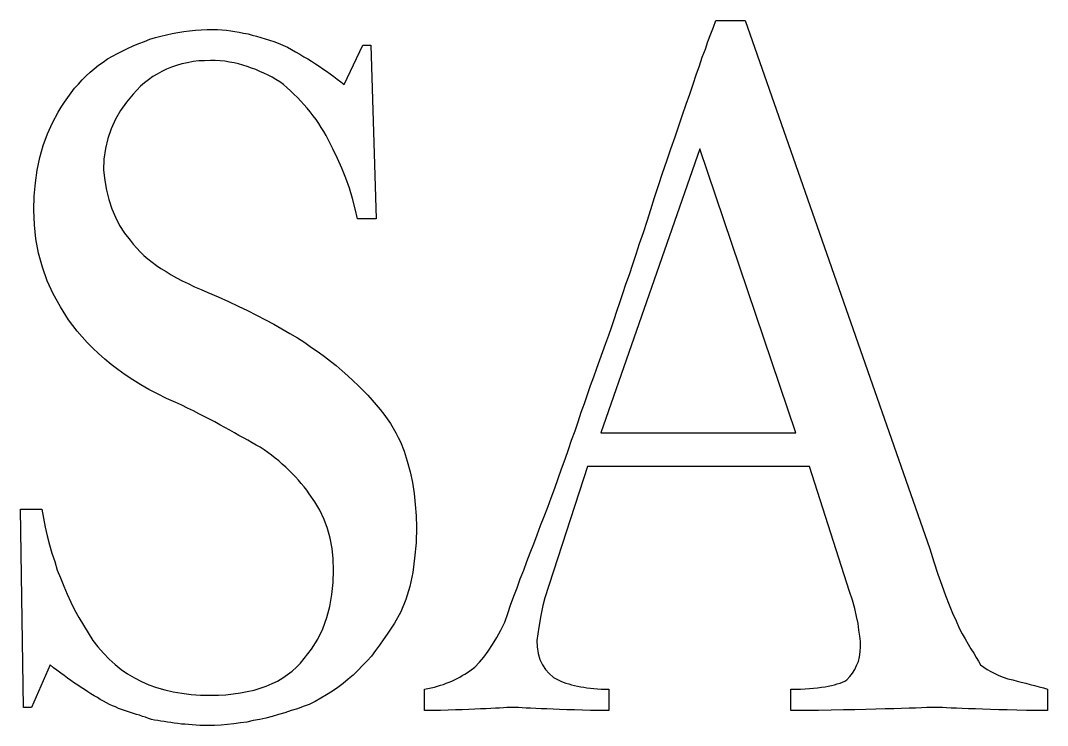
# Model space of a CAD drawing. Header units: millimetres. Extents: x 421 to 3085, y -1408 to 277.
# Drawn here: x 1818.933 to 1821.224, y -698.164 to -696.591 of the extents above; entities that cross this region are included whole.
import ezdxf

# ---------------------------------------------------------------- set-up
doc = ezdxf.new("R2010")
doc.units = ezdxf.units.MM

msp = doc.modelspace()

# ---------------------------------------------------------------- linework, layer by layer
at = {"color": 18, "linetype": 'Continuous', "true_color": 0x000000}
for p, q in [((1820.4785, -696.6058), (1820.4842, -696.5912)), ((1820.4785, -696.6058), (1820.4842, -696.5912)), ((1820.4842, -696.5912), (1820.5496, -696.5912)), ((1820.4842, -696.5912), (1820.5496, -696.5912)), ((1820.5496, -696.5912), (1820.9613, -697.7696)), ((1820.5496, -696.5912), (1820.9613, -697.7696)), ((1819.2842, -696.6179), (1819.2969, -696.616)), ((1819.2969, -696.616), (1819.3096, -696.6141)), ((1819.3096, -696.6141), (1819.323, -696.6128)), ((1819.323, -696.6128), (1819.3357, -696.6122)), ((1819.3357, -696.6122), (1819.349, -696.6115)), ((1819.349, -696.6115), (1819.3624, -696.6115)), ((1819.3624, -696.6115), (1819.3725, -696.6115)), ((1819.3725, -696.6115), (1819.3821, -696.6122)), ((1819.3821, -696.6122), (1819.3922, -696.6128)), ((1819.3922, -696.6128), (1819.4017, -696.6141)), ((1819.4017, -696.6141), (1819.4113, -696.6153)), ((1819.4113, -696.6153), (1819.4208, -696.6172)), ((1820.4728, -696.6211), (1820.4785, -696.6058)), ((1820.4728, -696.6211), (1820.4785, -696.6058)), ((1819.1966, -696.6427), (1819.2093, -696.6376)), ((1819.2093, -696.6376), (1819.2213, -696.6331)), ((1819.2213, -696.6331), (1819.234, -696.6293)), ((1819.234, -696.6293), (1819.2461, -696.6261)), ((1819.2461, -696.6261), (1819.2588, -696.623)), ((1819.2588, -696.623), (1819.2715, -696.6198)), ((1819.2715, -696.6198), (1819.2842, -696.6179)), ((1819.4208, -696.6172), (1819.4303, -696.6191)), ((1819.4303, -696.6191), (1819.4405, -696.6211)), ((1819.4405, -696.6211), (1819.45, -696.6236)), ((1819.45, -696.6236), (1819.4596, -696.6261)), ((1819.4596, -696.6261), (1819.4691, -696.6287)), ((1819.4691, -696.6287), (1819.4786, -696.6319)), ((1819.4786, -696.6319), (1819.4881, -696.635)), ((1819.4881, -696.635), (1819.4983, -696.6382)), ((1819.4983, -696.6382), (1819.5078, -696.642)), ((1820.4607, -696.6547), (1820.4664, -696.6376)), ((1820.4607, -696.6547), (1820.4664, -696.6376)), ((1820.4664, -696.6376), (1820.4728, -696.6211)), ((1820.4664, -696.6376), (1820.4728, -696.6211)), ((1819.1489, -696.6649), (1819.1597, -696.6598)), ((1819.1597, -696.6598), (1819.1718, -696.6535)), ((1819.1718, -696.6535), (1819.1845, -696.6477)), ((1819.1845, -696.6477), (1819.1966, -696.6427)), ((1819.5078, -696.642), (1819.518, -696.6458)), ((1819.518, -696.6458), (1819.5282, -696.6509)), ((1819.5282, -696.6509), (1819.5377, -696.656)), ((1819.5377, -696.656), (1819.5466, -696.6611)), ((1819.5466, -696.6611), (1819.5561, -696.6662)), ((1819.6552, -696.7341), (1819.6965, -696.6458)), ((1819.6965, -696.6458), (1819.7143, -696.6458)), ((1819.7143, -696.6458), (1819.7264, -697.034)), ((1820.4537, -696.6731), (1820.4607, -696.6547)), ((1820.4537, -696.6731), (1820.4607, -696.6547)), ((1819.107, -696.6909), (1819.1172, -696.6839)), ((1819.1172, -696.6839), (1819.1273, -696.677)), ((1819.1273, -696.677), (1819.1381, -696.6706)), ((1819.1381, -696.6706), (1819.1489, -696.6649)), ((1819.3052, -696.6852), (1819.2931, -696.6878)), ((1819.3179, -696.6827), (1819.3052, -696.6852)), ((1819.3306, -696.6814), (1819.3179, -696.6827)), ((1819.3433, -696.6808), (1819.3306, -696.6814)), ((1819.3566, -696.6801), (1819.3433, -696.6808)), ((1819.3674, -696.6801), (1819.3566, -696.6801)), ((1819.3782, -696.6808), (1819.3674, -696.6801)), ((1819.389, -696.682), (1819.3782, -696.6808)), ((1819.3992, -696.6839), (1819.389, -696.682)), ((1819.4094, -696.6859), (1819.3992, -696.6839)), ((1819.4195, -696.6878), (1819.4094, -696.6859)), ((1819.5561, -696.6662), (1819.565, -696.6719)), ((1819.565, -696.6719), (1819.5739, -696.677)), ((1819.5739, -696.677), (1819.5822, -696.682)), ((1819.5822, -696.682), (1819.5911, -696.6878)), ((1820.4474, -696.6922), (1820.4537, -696.6731)), ((1820.4474, -696.6922), (1820.4537, -696.6731)), ((1819.0791, -696.7144), (1819.0886, -696.7062)), ((1819.0886, -696.7062), (1819.0975, -696.6986)), ((1819.0975, -696.6986), (1819.107, -696.6909)), ((1819.248, -696.7049), (1819.2379, -696.7106)), ((1819.2588, -696.6998), (1819.248, -696.7049)), ((1819.2696, -696.6954), (1819.2588, -696.6998)), ((1819.2811, -696.6916), (1819.2696, -696.6954)), ((1819.2931, -696.6878), (1819.2811, -696.6916)), ((1819.4291, -696.6909), (1819.4195, -696.6878)), ((1819.4386, -696.6935), (1819.4291, -696.6909)), ((1819.4481, -696.6973), (1819.4386, -696.6935)), ((1819.4577, -696.7005), (1819.4481, -696.6973)), ((1819.4665, -696.7049), (1819.4577, -696.7005)), ((1819.4754, -696.7087), (1819.4665, -696.7049)), ((1819.485, -696.7132), (1819.4754, -696.7087)), ((1819.5911, -696.6878), (1819.5993, -696.6928)), ((1819.5993, -696.6928), (1819.6076, -696.6986)), ((1819.6076, -696.6986), (1819.6158, -696.7043)), ((1819.6158, -696.7043), (1819.6235, -696.71)), ((1820.4404, -696.7125), (1820.4474, -696.6922)), ((1820.4404, -696.7125), (1820.4474, -696.6922)), ((1819.0619, -696.7329), (1819.0702, -696.7233)), ((1819.0702, -696.7233), (1819.0791, -696.7144)), ((1819.2093, -696.7303), (1819.2004, -696.7379)), ((1819.2182, -696.7233), (1819.2093, -696.7303)), ((1819.2277, -696.7163), (1819.2182, -696.7233)), ((1819.2379, -696.7106), (1819.2277, -696.7163)), ((1819.4939, -696.7176), (1819.485, -696.7132)), ((1819.5028, -696.7227), (1819.4939, -696.7176)), ((1819.5116, -696.7278), (1819.5028, -696.7227)), ((1819.5193, -696.7341), (1819.5116, -696.7278)), ((1819.6235, -696.71), (1819.6317, -696.7157)), ((1819.6317, -696.7157), (1819.6393, -696.7221)), ((1819.6393, -696.7221), (1819.6476, -696.7278)), ((1819.6476, -696.7278), (1819.6552, -696.7341)), ((1820.4334, -696.7335), (1820.4404, -696.7125)), ((1820.4334, -696.7335), (1820.4404, -696.7125)), ((1819.0384, -696.7627), (1819.046, -696.7526)), ((1819.046, -696.7526), (1819.0537, -696.7424)), ((1819.0537, -696.7424), (1819.0619, -696.7329)), ((1819.1921, -696.7462), (1819.1839, -696.7551)), ((1819.2004, -696.7379), (1819.1921, -696.7462)), ((1819.5275, -696.7411), (1819.5193, -696.7341)), ((1819.5352, -696.7481), (1819.5275, -696.7411)), ((1819.5428, -696.7557), (1819.5352, -696.7481)), ((1820.4258, -696.7557), (1820.4334, -696.7335)), ((1820.4258, -696.7557), (1820.4334, -696.7335)), ((1819.0238, -696.7843), (1819.0308, -696.7735)), ((1819.0308, -696.7735), (1819.0384, -696.7627)), ((1819.1693, -696.7735), (1819.1559, -696.7919)), ((1819.1839, -696.7551), (1819.1693, -696.7735)), ((1819.5504, -696.7627), (1819.5428, -696.7557)), ((1819.558, -696.771), (1819.5504, -696.7627)), ((1819.565, -696.7786), (1819.558, -696.771)), ((1820.4181, -696.778), (1820.4258, -696.7557)), ((1820.4181, -696.778), (1820.4258, -696.7557)), ((1819.0041, -696.8193), (1819.0168, -696.7957)), ((1819.0168, -696.7957), (1819.0238, -696.7843)), ((1819.1559, -696.7919), (1819.1445, -696.8116)), ((1819.572, -696.7869), (1819.565, -696.7786)), ((1819.579, -696.7951), (1819.572, -696.7869)), ((1819.586, -696.804), (1819.579, -696.7951)), ((1820.4099, -696.8015), (1820.4181, -696.778)), ((1820.4099, -696.8015), (1820.4181, -696.778)), ((1818.9933, -696.844), (1819.0041, -696.8193)), ((1819.1445, -696.8116), (1819.135, -696.8326)), ((1819.5923, -696.8123), (1819.586, -696.804)), ((1819.598, -696.8212), (1819.5923, -696.8123)), ((1819.6038, -696.8301), (1819.598, -696.8212)), ((1820.4016, -696.8262), (1820.4099, -696.8015)), ((1820.4016, -696.8262), (1820.4099, -696.8015)), ((1818.9838, -696.8701), (1818.9933, -696.844)), ((1819.135, -696.8326), (1819.128, -696.8542)), ((1819.6095, -696.8389), (1819.6038, -696.8301)), ((1819.6146, -696.8478), (1819.6095, -696.8389)), ((1820.3934, -696.851), (1820.4016, -696.8262)), ((1820.3934, -696.851), (1820.4016, -696.8262)), ((1819.128, -696.8542), (1819.1223, -696.8764)), ((1819.619, -696.8567), (1819.6146, -696.8478)), ((1819.6298, -696.8777), (1819.619, -696.8567)), ((1820.3838, -696.8771), (1820.3934, -696.851)), ((1820.3838, -696.8771), (1820.3934, -696.851)), ((1818.9762, -696.8968), (1818.9838, -696.8701)), ((1819.1223, -696.8764), (1819.1191, -696.9006)), ((1819.64, -696.8987), (1819.6298, -696.8777)), ((1820.448, -696.8777), (1820.2276, -697.511)), ((1820.448, -696.8777), (1820.2276, -697.511)), ((1820.3743, -696.9044), (1820.3838, -696.8771)), ((1820.3743, -696.9044), (1820.3838, -696.8771)), ((1820.6627, -697.511), (1820.448, -696.8777)), ((1820.6627, -697.511), (1820.448, -696.8777)), ((1818.9704, -696.9247), (1818.9762, -696.8968)), ((1819.1191, -696.9006), (1819.1178, -696.9253)), ((1819.6495, -696.9209), (1819.64, -696.8987)), ((1820.3648, -696.9317), (1820.3743, -696.9044)), ((1820.3648, -696.9317), (1820.3743, -696.9044)), ((1818.966, -696.9533), (1818.9704, -696.9247)), ((1819.1178, -696.9253), (1819.121, -696.9482)), ((1819.6584, -696.9431), (1819.6495, -696.9209)), ((1820.3559, -696.9596), (1820.3648, -696.9317)), ((1820.3559, -696.9596), (1820.3648, -696.9317)), ((1818.9635, -696.9831), (1818.966, -696.9533)), ((1819.121, -696.9482), (1819.1248, -696.9698)), ((1819.6666, -696.9654), (1819.6584, -696.9431)), ((1820.347, -696.9863), (1820.3559, -696.9596)), ((1820.347, -696.9863), (1820.3559, -696.9596)), ((1818.9628, -697.0136), (1818.9635, -696.9831)), ((1819.1248, -696.9698), (1819.1299, -696.9908)), ((1819.6736, -696.9882), (1819.6666, -696.9654)), ((1819.1299, -696.9908), (1819.1369, -697.0111)), ((1819.6794, -697.0111), (1819.6736, -696.9882)), ((1820.3387, -697.013), (1820.347, -696.9863)), ((1820.3387, -697.013), (1820.347, -696.9863)), ((1818.9641, -697.0467), (1818.9628, -697.0136)), ((1819.1369, -697.0111), (1819.1445, -697.0302)), ((1819.6844, -697.034), (1819.6794, -697.0111)), ((1820.3305, -697.039), (1820.3387, -697.013)), ((1820.3305, -697.039), (1820.3387, -697.013)), ((1818.9673, -697.0784), (1818.9641, -697.0467)), ((1819.1445, -697.0302), (1819.154, -697.0486)), ((1819.154, -697.0486), (1819.1648, -697.0657)), ((1819.7264, -697.034), (1819.6844, -697.034)), ((1820.3222, -697.0638), (1820.3305, -697.039)), ((1820.3222, -697.0638), (1820.3305, -697.039)), ((1819.1648, -697.0657), (1819.1775, -697.0816)), ((1820.314, -697.0886), (1820.3222, -697.0638)), ((1820.314, -697.0886), (1820.3222, -697.0638)), ((1818.973, -697.1102), (1818.9673, -697.0784)), ((1819.1775, -697.0816), (1819.1845, -697.0905)), ((1819.1845, -697.0905), (1819.1921, -697.0988)), ((1820.3063, -697.1121), (1820.314, -697.0886)), ((1820.3063, -697.1121), (1820.314, -697.0886)), ((1818.9819, -697.1413), (1818.973, -697.1102)), ((1819.1921, -697.0988), (1819.1997, -697.107)), ((1819.1997, -697.107), (1819.208, -697.1153)), ((1819.208, -697.1153), (1819.2169, -697.1229)), ((1820.2987, -697.135), (1820.3063, -697.1121)), ((1820.2987, -697.135), (1820.3063, -697.1121)), ((1818.992, -697.1718), (1818.9819, -697.1413)), ((1819.2169, -697.1229), (1819.2264, -697.1305)), ((1819.2264, -697.1305), (1819.2359, -697.1375)), ((1819.2359, -697.1375), (1819.2461, -697.1445)), ((1820.2911, -697.1578), (1820.2987, -697.135)), ((1820.2911, -697.1578), (1820.2987, -697.135)), ((1819.2461, -697.1445), (1819.2575, -697.1515)), ((1819.2575, -697.1515), (1819.269, -697.1585)), ((1819.269, -697.1585), (1819.2811, -697.1655)), ((1819.2811, -697.1655), (1819.2938, -697.1718)), ((1820.2835, -697.1794), (1820.2911, -697.1578)), ((1820.2835, -697.1794), (1820.2911, -697.1578)), ((1819.006, -697.201), (1818.992, -697.1718)), ((1819.2938, -697.1718), (1819.3071, -697.1782)), ((1819.3071, -697.1782), (1819.3211, -697.1852)), ((1819.3211, -697.1852), (1819.3357, -697.1915)), ((1820.2765, -697.2004), (1820.2835, -697.1794)), ((1820.2765, -697.2004), (1820.2835, -697.1794)), ((1819.0219, -697.2303), (1819.006, -697.201)), ((1819.3357, -697.1915), (1819.3509, -697.1979)), ((1819.3509, -697.1979), (1819.3738, -697.208)), ((1819.3738, -697.208), (1819.3967, -697.2182)), ((1820.2701, -697.2201), (1820.2765, -697.2004)), ((1820.2701, -697.2201), (1820.2765, -697.2004)), ((1819.0403, -697.2588), (1819.0219, -697.2303)), ((1819.3967, -697.2182), (1819.4183, -697.2284)), ((1819.4183, -697.2284), (1819.4392, -697.2385)), ((1820.2631, -697.2398), (1820.2701, -697.2201)), ((1820.2631, -697.2398), (1820.2701, -697.2201)), ((1819.4392, -697.2385), (1819.4596, -697.2487)), ((1819.4596, -697.2487), (1819.4792, -697.2588)), ((1820.2511, -697.276), (1820.2568, -697.2582)), ((1820.2511, -697.276), (1820.2568, -697.2582)), ((1820.2568, -697.2582), (1820.2631, -697.2398)), ((1820.2568, -697.2582), (1820.2631, -697.2398)), ((1819.0498, -697.2716), (1819.0403, -697.2588)), ((1819.0594, -697.2843), (1819.0498, -697.2716)), ((1819.4792, -697.2588), (1819.4983, -697.269)), ((1819.4983, -697.269), (1819.5161, -697.2792)), ((1819.5161, -697.2792), (1819.5339, -697.2893)), ((1820.2454, -697.2931), (1820.2511, -697.276)), ((1820.2454, -697.2931), (1820.2511, -697.276)), ((1819.0702, -697.297), (1819.0594, -697.2843)), ((1819.0816, -697.3097), (1819.0702, -697.297)), ((1819.5339, -697.2893), (1819.5504, -697.2995)), ((1819.5504, -697.2995), (1819.5669, -697.3097)), ((1820.2384, -697.3109), (1820.2454, -697.2931)), ((1820.2384, -697.3109), (1820.2454, -697.2931)), ((1819.0943, -697.3224), (1819.0816, -697.3097)), ((1819.107, -697.3344), (1819.0943, -697.3224)), ((1819.5669, -697.3097), (1819.5822, -697.3205)), ((1819.5822, -697.3205), (1819.5968, -697.3306)), ((1820.232, -697.3294), (1820.2384, -697.3109)), ((1820.232, -697.3294), (1820.2384, -697.3109)), ((1819.121, -697.3465), (1819.107, -697.3344)), ((1819.135, -697.3586), (1819.121, -697.3465)), ((1819.5968, -697.3306), (1819.6107, -697.3408)), ((1819.6107, -697.3408), (1819.6241, -697.351)), ((1820.2187, -697.3668), (1820.225, -697.3484)), ((1820.2187, -697.3668), (1820.225, -697.3484)), ((1820.225, -697.3484), (1820.232, -697.3294)), ((1820.225, -697.3484), (1820.232, -697.3294)), ((1819.1502, -697.37), (1819.135, -697.3586)), ((1819.1667, -697.3814), (1819.1502, -697.37)), ((1819.6241, -697.351), (1819.6368, -697.3611)), ((1819.6368, -697.3611), (1819.6501, -697.3726)), ((1819.6501, -697.3726), (1819.6628, -697.384)), ((1820.2117, -697.3865), (1820.2187, -697.3668)), ((1820.2117, -697.3865), (1820.2187, -697.3668)), ((1819.1832, -697.3929), (1819.1667, -697.3814)), ((1819.201, -697.4037), (1819.1832, -697.3929)), ((1819.6628, -697.384), (1819.6749, -697.3948)), ((1819.6749, -697.3948), (1819.6863, -697.4056)), ((1820.2047, -697.4056), (1820.2117, -697.3865)), ((1820.2047, -697.4056), (1820.2117, -697.3865)), ((1819.2194, -697.4145), (1819.201, -697.4037)), ((1819.2385, -697.424), (1819.2194, -697.4145)), ((1819.6863, -697.4056), (1819.6971, -697.4164)), ((1819.6971, -697.4164), (1819.7073, -697.4272)), ((1820.1977, -697.4253), (1820.2047, -697.4056)), ((1820.1977, -697.4253), (1820.2047, -697.4056)), ((1819.2582, -697.4342), (1819.2385, -697.424)), ((1819.2791, -697.4431), (1819.2582, -697.4342)), ((1819.7073, -697.4272), (1819.7175, -697.438)), ((1819.7175, -697.438), (1819.7264, -697.4488)), ((1820.1907, -697.4456), (1820.1977, -697.4253)), ((1820.1907, -697.4456), (1820.1977, -697.4253)), ((1819.2925, -697.4494), (1819.2791, -697.4431)), ((1819.3052, -697.4558), (1819.2925, -697.4494)), ((1819.3185, -697.4621), (1819.3052, -697.4558)), ((1819.3306, -697.4685), (1819.3185, -697.4621)), ((1819.7264, -697.4488), (1819.7353, -697.4589)), ((1819.7353, -697.4589), (1819.7435, -697.4697)), ((1820.1837, -697.4653), (1820.1907, -697.4456)), ((1820.1837, -697.4653), (1820.1907, -697.4456)), ((1819.3427, -697.4748), (1819.3306, -697.4685)), ((1819.3547, -697.4805), (1819.3427, -697.4748)), ((1819.3662, -697.4869), (1819.3547, -697.4805)), ((1819.3776, -697.4933), (1819.3662, -697.4869)), ((1819.7435, -697.4697), (1819.7511, -697.4799)), ((1819.7511, -697.4799), (1819.7581, -697.4901)), ((1820.1698, -697.5066), (1820.1768, -697.4863)), ((1820.1698, -697.5066), (1820.1768, -697.4863)), ((1820.1768, -697.4863), (1820.1837, -697.4653)), ((1820.1768, -697.4863), (1820.1837, -697.4653)), ((1819.389, -697.499), (1819.3776, -697.4933)), ((1819.3998, -697.5053), (1819.389, -697.499)), ((1819.41, -697.511), (1819.3998, -697.5053)), ((1819.7581, -697.4901), (1819.7645, -697.5009)), ((1819.7645, -697.5009), (1819.7702, -697.511)), ((1820.1621, -697.5276), (1820.1698, -697.5066)), ((1820.1621, -697.5276), (1820.1698, -697.5066)), ((1819.4202, -697.5168), (1819.41, -697.511)), ((1819.4303, -697.5225), (1819.4202, -697.5168)), ((1819.4399, -697.5276), (1819.4303, -697.5225)), ((1819.4494, -697.5333), (1819.4399, -697.5276)), ((1819.4583, -697.5384), (1819.4494, -697.5333)), ((1819.7702, -697.511), (1819.7753, -697.5212)), ((1819.7753, -697.5212), (1819.7804, -697.5314)), ((1819.7804, -697.5314), (1819.7886, -697.5523)), ((1820.1552, -697.5485), (1820.1621, -697.5276)), ((1820.1552, -697.5485), (1820.1621, -697.5276)), ((1820.2276, -697.511), (1820.6627, -697.511)), ((1820.2276, -697.511), (1820.6627, -697.511)), ((1819.4672, -697.5434), (1819.4583, -697.5384)), ((1819.4761, -697.5492), (1819.4672, -697.5434)), ((1819.4843, -697.5549), (1819.4761, -697.5492)), ((1819.4926, -697.5612), (1819.4843, -697.5549)), ((1819.7886, -697.5523), (1819.7956, -697.5746)), ((1820.1475, -697.5701), (1820.1552, -697.5485)), ((1820.1475, -697.5701), (1820.1552, -697.5485)), ((1819.5008, -697.5676), (1819.4926, -697.5612)), ((1819.5091, -697.5739), (1819.5008, -697.5676)), ((1819.5167, -697.5809), (1819.5091, -697.5739)), ((1819.7956, -697.5746), (1819.802, -697.5981)), ((1820.1399, -697.5917), (1820.1475, -697.5701)), ((1820.1399, -697.5917), (1820.1475, -697.5701)), ((1819.5244, -697.5879), (1819.5167, -697.5809)), ((1819.532, -697.5949), (1819.5244, -697.5879)), ((1819.539, -697.6019), (1819.532, -697.5949)), ((1819.546, -697.6095), (1819.539, -697.6019)), ((1819.802, -697.5981), (1819.807, -697.6216)), ((1820.1977, -697.586), (1820.1024, -697.8789)), ((1820.1977, -697.586), (1820.1024, -697.8789)), ((1820.1323, -697.6133), (1820.1399, -697.5917)), ((1820.1323, -697.6133), (1820.1399, -697.5917)), ((1820.6926, -697.586), (1820.1977, -697.586)), ((1820.6926, -697.586), (1820.1977, -697.586)), ((1820.7821, -697.8649), (1820.6926, -697.586)), ((1820.7821, -697.8649), (1820.6926, -697.586)), ((1819.5529, -697.6165), (1819.546, -697.6095)), ((1819.5593, -697.6241), (1819.5529, -697.6165)), ((1819.5656, -697.6317), (1819.5593, -697.6241)), ((1819.807, -697.6216), (1819.8109, -697.6463)), ((1820.1247, -697.6349), (1820.1323, -697.6133)), ((1820.1247, -697.6349), (1820.1323, -697.6133)), ((1819.5714, -697.6394), (1819.5656, -697.6317)), ((1819.5771, -697.647), (1819.5714, -697.6394)), ((1819.5898, -697.6654), (1819.5771, -697.647)), ((1819.8109, -697.6463), (1819.8134, -697.6711)), ((1820.1164, -697.6559), (1820.1247, -697.6349)), ((1820.1164, -697.6559), (1820.1247, -697.6349)), ((1819.6006, -697.6838), (1819.5898, -697.6654)), ((1820.1088, -697.6768), (1820.1164, -697.6559)), ((1820.1088, -697.6768), (1820.1164, -697.6559)), ((1818.933, -697.6813), (1818.9806, -697.6813)), ((1818.9393, -698.124), (1818.933, -697.6813)), ((1818.9806, -697.6813), (1818.9844, -697.7016)), ((1819.6101, -697.7042), (1819.6006, -697.6838)), ((1819.8134, -697.6711), (1819.8153, -697.6965)), ((1820.1012, -697.6978), (1820.1088, -697.6768)), ((1820.1012, -697.6978), (1820.1088, -697.6768)), ((1818.9844, -697.7016), (1818.9882, -697.7213)), ((1819.6177, -697.7245), (1819.6101, -697.7042)), ((1819.8153, -697.6965), (1819.8159, -697.7219)), ((1820.0929, -697.7181), (1820.1012, -697.6978)), ((1820.0929, -697.7181), (1820.1012, -697.6978)), ((1818.9882, -697.7213), (1818.9927, -697.741)), ((1819.6235, -697.7461), (1819.6177, -697.7245)), ((1819.8159, -697.7219), (1819.8153, -697.7569)), ((1820.0777, -697.7588), (1820.0853, -697.7385)), ((1820.0777, -697.7588), (1820.0853, -697.7385)), ((1820.0853, -697.7385), (1820.0929, -697.7181)), ((1820.0853, -697.7385), (1820.0929, -697.7181)), ((1818.9927, -697.741), (1818.9978, -697.7607)), ((1818.9978, -697.7607), (1819.0028, -697.7798)), ((1819.6279, -697.769), (1819.6235, -697.7461)), ((1819.8153, -697.7569), (1819.8121, -697.7906)), ((1820.07, -697.7785), (1820.0777, -697.7588)), ((1820.07, -697.7785), (1820.0777, -697.7588)), ((1819.0028, -697.7798), (1819.0092, -697.7982)), ((1819.6304, -697.7925), (1819.6279, -697.769)), ((1820.0624, -697.7982), (1820.07, -697.7785)), ((1820.0624, -697.7982), (1820.07, -697.7785)), ((1820.9613, -697.7696), (1820.9702, -697.7988)), ((1820.9613, -697.7696), (1820.9702, -697.7988)), ((1819.0092, -697.7982), (1819.0149, -697.8172)), ((1819.6311, -697.8172), (1819.6304, -697.7925)), ((1819.8121, -697.7906), (1819.8077, -697.8229)), ((1820.0554, -697.8179), (1820.0624, -697.7982)), ((1820.0554, -697.8179), (1820.0624, -697.7982)), ((1820.9702, -697.7988), (1820.9791, -697.8261)), ((1820.9702, -697.7988), (1820.9791, -697.8261)), ((1819.0149, -697.8172), (1819.0219, -697.835)), ((1819.6304, -697.8452), (1819.6311, -697.8172)), ((1819.8077, -697.8229), (1819.8013, -697.8541)), ((1820.0478, -697.8369), (1820.0554, -697.8179)), ((1820.0478, -697.8369), (1820.0554, -697.8179)), ((1820.9791, -697.8261), (1820.988, -697.8509)), ((1820.9791, -697.8261), (1820.988, -697.8509)), ((1819.0219, -697.835), (1819.0295, -697.8534)), ((1819.0295, -697.8534), (1819.0371, -697.8712)), ((1819.6273, -697.8719), (1819.6304, -697.8452)), ((1819.8013, -697.8541), (1819.7924, -697.8833)), ((1820.0408, -697.8566), (1820.0478, -697.8369)), ((1820.0408, -697.8566), (1820.0478, -697.8369)), ((1820.988, -697.8509), (1820.9962, -697.8738)), ((1820.988, -697.8509), (1820.9962, -697.8738)), ((1819.0371, -697.8712), (1819.0454, -697.889)), ((1819.6228, -697.8985), (1819.6273, -697.8719)), ((1820.0262, -697.8954), (1820.0332, -697.8757)), ((1820.0262, -697.8954), (1820.0332, -697.8757)), ((1820.0332, -697.8757), (1820.0408, -697.8566)), ((1820.0332, -697.8757), (1820.0408, -697.8566)), ((1820.7885, -697.8846), (1820.7821, -697.8649)), ((1820.7885, -697.8846), (1820.7821, -697.8649)), ((1820.9962, -697.8738), (1821.0045, -697.8947)), ((1820.9962, -697.8738), (1821.0045, -697.8947)), ((1819.0454, -697.889), (1819.0537, -697.9062)), ((1819.6165, -697.9233), (1819.6228, -697.8985)), ((1819.7924, -697.8833), (1819.781, -697.9106)), ((1820.0198, -697.9144), (1820.0262, -697.8954)), ((1820.0198, -697.9144), (1820.0262, -697.8954)), ((1820.098, -697.8966), (1820.0935, -697.9189)), ((1820.098, -697.8966), (1820.0935, -697.9189)), ((1820.1024, -697.8789), (1820.098, -697.8966)), ((1820.1024, -697.8789), (1820.098, -697.8966)), ((1820.7936, -697.903), (1820.7885, -697.8846)), ((1820.7936, -697.903), (1820.7885, -697.8846)), ((1821.0045, -697.8947), (1821.0121, -697.9138)), ((1821.0045, -697.8947), (1821.0121, -697.9138)), ((1819.0537, -697.9062), (1819.0632, -697.9233)), ((1819.781, -697.9106), (1819.767, -697.936)), ((1820.0129, -697.9335), (1820.0198, -697.9144)), ((1820.0129, -697.9335), (1820.0198, -697.9144)), ((1820.0935, -697.9189), (1820.0891, -697.9449)), ((1820.0935, -697.9189), (1820.0891, -697.9449)), ((1820.7974, -697.9208), (1820.7936, -697.903)), ((1820.7974, -697.9208), (1820.7936, -697.903)), ((1820.8012, -697.9367), (1820.7974, -697.9208)), ((1820.8012, -697.9367), (1820.7974, -697.9208)), ((1821.0121, -697.9138), (1821.0197, -697.9309)), ((1821.0121, -697.9138), (1821.0197, -697.9309)), ((1819.0632, -697.9233), (1819.0733, -697.9405)), ((1819.0733, -697.9405), (1819.0835, -697.9576)), ((1819.6076, -697.9481), (1819.6165, -697.9233)), ((1819.767, -697.936), (1819.7505, -697.9602)), ((1820.004, -697.9513), (1820.0129, -697.9335)), ((1820.004, -697.9513), (1820.0129, -697.9335)), ((1820.0891, -697.9449), (1820.0846, -697.9741)), ((1820.0891, -697.9449), (1820.0846, -697.9741)), ((1820.8031, -697.9513), (1820.8012, -697.9367)), ((1820.8031, -697.9513), (1820.8012, -697.9367)), ((1821.0197, -697.9309), (1821.0267, -697.9468)), ((1821.0197, -697.9309), (1821.0267, -697.9468)), ((1819.0835, -697.9576), (1819.0943, -697.9741)), ((1819.5961, -697.9716), (1819.6076, -697.9481)), ((1819.7505, -697.9602), (1819.7422, -697.9728)), ((1819.9855, -697.9836), (1819.9951, -697.9678)), ((1819.9855, -697.9836), (1819.9951, -697.9678)), ((1819.9951, -697.9678), (1820.004, -697.9513)), ((1819.9951, -697.9678), (1820.004, -697.9513)), ((1820.805, -697.9646), (1820.8031, -697.9513)), ((1820.805, -697.9646), (1820.8031, -697.9513)), ((1820.8063, -697.9767), (1820.805, -697.9646)), ((1820.8063, -697.9767), (1820.805, -697.9646)), ((1821.0267, -697.9468), (1821.0337, -697.9595)), ((1821.0267, -697.9468), (1821.0337, -697.9595)), ((1821.0337, -697.9595), (1821.0401, -697.9709)), ((1821.0337, -697.9595), (1821.0401, -697.9709)), ((1819.0943, -697.9741), (1819.1057, -697.9887)), ((1819.1057, -697.9887), (1819.1178, -698.0027)), ((1819.5822, -697.9938), (1819.5961, -697.9716)), ((1819.734, -697.9849), (1819.7251, -697.997)), ((1819.7422, -697.9728), (1819.734, -697.9849)), ((1819.976, -697.9983), (1819.9855, -697.9836)), ((1819.976, -697.9983), (1819.9855, -697.9836)), ((1820.0846, -697.9741), (1820.0853, -697.9887)), ((1820.0846, -697.9741), (1820.0853, -697.9887)), ((1820.0853, -697.9887), (1820.0878, -698.0033)), ((1820.0853, -697.9887), (1820.0878, -698.0033)), ((1820.8057, -697.9995), (1820.8063, -697.9875)), ((1820.8057, -697.9995), (1820.8063, -697.9875)), ((1820.8063, -697.9875), (1820.8063, -697.9767)), ((1820.8063, -697.9875), (1820.8063, -697.9767)), ((1821.0401, -697.9709), (1821.0464, -697.9824)), ((1821.0401, -697.9709), (1821.0464, -697.9824)), ((1821.0464, -697.9824), (1821.0528, -697.9932)), ((1821.0464, -697.9824), (1821.0528, -697.9932)), ((1819.1178, -698.0027), (1819.1305, -698.016)), ((1819.5656, -698.0148), (1819.5822, -697.9938)), ((1819.7156, -698.0091), (1819.706, -698.0199)), ((1819.7251, -697.997), (1819.7156, -698.0091)), ((1819.957, -698.023), (1819.9665, -698.0116)), ((1819.957, -698.023), (1819.9665, -698.0116)), ((1819.9665, -698.0116), (1819.976, -697.9983)), ((1819.9665, -698.0116), (1819.976, -697.9983)), ((1820.0878, -698.0033), (1820.0916, -698.0167)), ((1820.0878, -698.0033), (1820.0916, -698.0167)), ((1820.8018, -698.0211), (1820.8044, -698.011)), ((1820.8018, -698.0211), (1820.8044, -698.011)), ((1820.8044, -698.011), (1820.8057, -697.9995)), ((1820.8044, -698.011), (1820.8057, -697.9995)), ((1821.0528, -697.9932), (1821.0591, -698.0027)), ((1821.0528, -697.9932), (1821.0591, -698.0027)), ((1821.0591, -698.0027), (1821.0648, -698.0122)), ((1821.0591, -698.0027), (1821.0648, -698.0122)), ((1821.0648, -698.0122), (1821.0699, -698.0205)), ((1821.0648, -698.0122), (1821.0699, -698.0205)), ((1818.999, -698.0287), (1818.9571, -698.124)), ((1819.0066, -698.0351), (1818.999, -698.0287)), ((1819.0143, -698.0408), (1819.0066, -698.0351)), ((1819.1305, -698.016), (1819.1439, -698.0281)), ((1819.1439, -698.0281), (1819.1578, -698.0389)), ((1819.539, -698.0427), (1819.5485, -698.0338)), ((1819.5485, -698.0338), (1819.5574, -698.0249)), ((1819.5574, -698.0249), (1819.5656, -698.0148)), ((1819.6959, -698.0306), (1819.6857, -698.0414)), ((1819.706, -698.0199), (1819.6959, -698.0306)), ((1819.9354, -698.0421), (1819.9462, -698.0338)), ((1819.9354, -698.0421), (1819.9462, -698.0338)), ((1819.9462, -698.0338), (1819.957, -698.023)), ((1819.9462, -698.0338), (1819.957, -698.023)), ((1820.0916, -698.0167), (1820.0973, -698.0287)), ((1820.0916, -698.0167), (1820.0973, -698.0287)), ((1820.0973, -698.0287), (1820.1043, -698.0395)), ((1820.0973, -698.0287), (1820.1043, -698.0395)), ((1820.7936, -698.0389), (1820.798, -698.03)), ((1820.7936, -698.0389), (1820.798, -698.03)), ((1820.798, -698.03), (1820.8018, -698.0211)), ((1820.798, -698.03), (1820.8018, -698.0211)), ((1821.0699, -698.0205), (1821.0744, -698.0287)), ((1821.0699, -698.0205), (1821.0744, -698.0287)), ((1821.0744, -698.0287), (1821.0814, -698.0338)), ((1821.0744, -698.0287), (1821.0814, -698.0338)), ((1821.0814, -698.0338), (1821.089, -698.0389)), ((1821.0814, -698.0338), (1821.089, -698.0389)), ((1819.0225, -698.0472), (1819.0143, -698.0408)), ((1819.0302, -698.0529), (1819.0225, -698.0472)), ((1819.0378, -698.0586), (1819.0302, -698.0529)), ((1819.0454, -698.0637), (1819.0378, -698.0586)), ((1819.1578, -698.0389), (1819.1718, -698.0491)), ((1819.1718, -698.0491), (1819.187, -698.058)), ((1819.187, -698.058), (1819.2029, -698.0662)), ((1819.5059, -698.065), (1819.518, -698.058)), ((1819.518, -698.058), (1819.5288, -698.0503)), ((1819.5288, -698.0503), (1819.539, -698.0427)), ((1819.6749, -698.0516), (1819.6641, -698.0611)), ((1819.6857, -698.0414), (1819.6749, -698.0516)), ((1819.9011, -698.0624), (1819.9068, -698.0592)), ((1819.9011, -698.0624), (1819.9068, -698.0592)), ((1819.9068, -698.0592), (1819.9125, -698.0561)), ((1819.9068, -698.0592), (1819.9125, -698.0561)), ((1819.9125, -698.0561), (1819.9182, -698.0529)), ((1819.9125, -698.0561), (1819.9182, -698.0529)), ((1819.9182, -698.0529), (1819.9239, -698.0497)), ((1819.9182, -698.0529), (1819.9239, -698.0497)), ((1819.9239, -698.0497), (1819.9296, -698.0459)), ((1819.9239, -698.0497), (1819.9296, -698.0459)), ((1819.9296, -698.0459), (1819.9354, -698.0421)), ((1819.9296, -698.0459), (1819.9354, -698.0421)), ((1820.1043, -698.0395), (1820.112, -698.0484)), ((1820.1043, -698.0395), (1820.112, -698.0484)), ((1820.112, -698.0484), (1820.1215, -698.0567)), ((1820.112, -698.0484), (1820.1215, -698.0567)), ((1820.1215, -698.0567), (1820.1323, -698.0624)), ((1820.1215, -698.0567), (1820.1323, -698.0624)), ((1820.7764, -698.0624), (1820.7828, -698.0548)), ((1820.7764, -698.0624), (1820.7828, -698.0548)), ((1820.7828, -698.0548), (1820.7885, -698.0472)), ((1820.7828, -698.0548), (1820.7885, -698.0472)), ((1820.7885, -698.0472), (1820.7936, -698.0389)), ((1820.7885, -698.0472), (1820.7936, -698.0389)), ((1821.089, -698.0389), (1821.0972, -698.0434)), ((1821.089, -698.0389), (1821.0972, -698.0434)), ((1821.0972, -698.0434), (1821.1061, -698.0484)), ((1821.0972, -698.0434), (1821.1061, -698.0484)), ((1821.1061, -698.0484), (1821.115, -698.0522)), ((1821.1061, -698.0484), (1821.115, -698.0522)), ((1821.115, -698.0522), (1821.1252, -698.0561)), ((1821.115, -698.0522), (1821.1252, -698.0561)), ((1821.1252, -698.0561), (1821.1353, -698.0599)), ((1821.1252, -698.0561), (1821.1353, -698.0599)), ((1821.1353, -698.0599), (1821.1461, -698.0624)), ((1821.1353, -698.0599), (1821.1461, -698.0624)), ((1819.053, -698.0694), (1819.0454, -698.0637)), ((1819.0606, -698.0745), (1819.053, -698.0694)), ((1819.0683, -698.0796), (1819.0606, -698.0745)), ((1819.0753, -698.084), (1819.0683, -698.0796)), ((1819.2029, -698.0662), (1819.2194, -698.0732)), ((1819.2194, -698.0732), (1819.2366, -698.0796)), ((1819.2366, -698.0796), (1819.255, -698.0846)), ((1819.4538, -698.0853), (1819.4678, -698.0808)), ((1819.4678, -698.0808), (1819.4812, -698.0764)), ((1819.4812, -698.0764), (1819.4939, -698.0707)), ((1819.4939, -698.0707), (1819.5059, -698.065)), ((1819.6406, -698.0796), (1819.6285, -698.0878)), ((1819.6527, -698.0707), (1819.6406, -698.0796)), ((1819.6641, -698.0611), (1819.6527, -698.0707)), ((1819.8337, -698.0827), (1819.8413, -698.0815)), ((1819.8337, -698.0827), (1819.8413, -698.0815)), ((1819.8337, -698.1304), (1819.8337, -698.0827)), ((1819.8337, -698.1304), (1819.8337, -698.0827)), ((1819.8413, -698.0815), (1819.849, -698.0802)), ((1819.8413, -698.0815), (1819.849, -698.0802)), ((1819.849, -698.0802), (1819.856, -698.0783)), ((1819.849, -698.0802), (1819.856, -698.0783)), ((1819.856, -698.0783), (1819.8629, -698.0764)), ((1819.856, -698.0783), (1819.8629, -698.0764)), ((1819.8629, -698.0764), (1819.8699, -698.0745)), ((1819.8629, -698.0764), (1819.8699, -698.0745)), ((1819.8699, -698.0745), (1819.8763, -698.0726)), ((1819.8699, -698.0745), (1819.8763, -698.0726)), ((1819.8763, -698.0726), (1819.8826, -698.07)), ((1819.8763, -698.0726), (1819.8826, -698.07)), ((1819.8826, -698.07), (1819.889, -698.0675)), ((1819.8826, -698.07), (1819.889, -698.0675)), ((1819.889, -698.0675), (1819.8953, -698.065)), ((1819.889, -698.0675), (1819.8953, -698.065)), ((1819.8953, -698.065), (1819.9011, -698.0624)), ((1819.8953, -698.065), (1819.9011, -698.0624)), ((1820.1323, -698.0624), (1820.138, -698.065)), ((1820.1323, -698.0624), (1820.138, -698.065)), ((1820.138, -698.065), (1820.1437, -698.0675)), ((1820.138, -698.065), (1820.1437, -698.0675)), ((1820.1437, -698.0675), (1820.1494, -698.0694)), ((1820.1437, -698.0675), (1820.1494, -698.0694)), ((1820.1494, -698.0694), (1820.1558, -698.0713)), ((1820.1494, -698.0694), (1820.1558, -698.0713)), ((1820.1558, -698.0713), (1820.1621, -698.0732)), ((1820.1558, -698.0713), (1820.1621, -698.0732)), ((1820.1621, -698.0732), (1820.1685, -698.0751)), ((1820.1621, -698.0732), (1820.1685, -698.0751)), ((1820.1685, -698.0751), (1820.1755, -698.0764)), ((1820.1685, -698.0751), (1820.1755, -698.0764)), ((1820.1755, -698.0764), (1820.1825, -698.0777)), ((1820.1755, -698.0764), (1820.1825, -698.0777)), ((1820.1825, -698.0777), (1820.1895, -698.0789)), ((1820.1825, -698.0777), (1820.1895, -698.0789)), ((1820.1895, -698.0789), (1820.1964, -698.0802)), ((1820.1895, -698.0789), (1820.1964, -698.0802)), ((1820.1964, -698.0802), (1820.2041, -698.0808)), ((1820.1964, -698.0802), (1820.2041, -698.0808)), ((1820.2041, -698.0808), (1820.2117, -698.0815)), ((1820.2041, -698.0808), (1820.2117, -698.0815)), ((1820.2117, -698.0815), (1820.22, -698.0821)), ((1820.2117, -698.0815), (1820.22, -698.0821)), ((1820.22, -698.0821), (1820.2282, -698.0827)), ((1820.22, -698.0821), (1820.2282, -698.0827)), ((1820.2282, -698.0827), (1820.2365, -698.0827)), ((1820.2282, -698.0827), (1820.2365, -698.0827)), ((1820.2365, -698.0827), (1820.2454, -698.0827)), ((1820.2365, -698.0827), (1820.2454, -698.0827)), ((1820.2454, -698.0827), (1820.2454, -698.1304)), ((1820.2454, -698.0827), (1820.2454, -698.1304)), ((1820.6513, -698.0827), (1820.6621, -698.0827)), ((1820.6513, -698.1304), (1820.6513, -698.0827)), ((1820.6513, -698.0827), (1820.6621, -698.0827)), ((1820.6513, -698.1304), (1820.6513, -698.0827)), ((1820.6621, -698.0827), (1820.6729, -698.0827)), ((1820.6621, -698.0827), (1820.6729, -698.0827)), ((1820.6729, -698.0827), (1820.683, -698.0821)), ((1820.6729, -698.0827), (1820.683, -698.0821)), ((1820.683, -698.0821), (1820.6926, -698.0815)), ((1820.683, -698.0821), (1820.6926, -698.0815)), ((1820.6926, -698.0815), (1820.7021, -698.0808)), ((1820.6926, -698.0815), (1820.7021, -698.0808)), ((1820.7021, -698.0808), (1820.711, -698.0802)), ((1820.7021, -698.0808), (1820.711, -698.0802)), ((1820.711, -698.0802), (1820.7193, -698.0789)), ((1820.711, -698.0802), (1820.7193, -698.0789)), ((1820.7193, -698.0789), (1820.7275, -698.0777)), ((1820.7193, -698.0789), (1820.7275, -698.0777)), ((1820.7275, -698.0777), (1820.7345, -698.0764)), ((1820.7275, -698.0777), (1820.7345, -698.0764)), ((1820.7345, -698.0764), (1820.7421, -698.0751)), ((1820.7345, -698.0764), (1820.7421, -698.0751)), ((1820.7421, -698.0751), (1820.7485, -698.0732)), ((1820.7421, -698.0751), (1820.7485, -698.0732)), ((1820.7485, -698.0732), (1820.7548, -698.0713)), ((1820.7485, -698.0732), (1820.7548, -698.0713)), ((1820.7548, -698.0713), (1820.7612, -698.0694)), ((1820.7548, -698.0713), (1820.7612, -698.0694)), ((1820.7612, -698.0694), (1820.7663, -698.0675)), ((1820.7612, -698.0694), (1820.7663, -698.0675)), ((1820.7663, -698.0675), (1820.772, -698.065)), ((1820.7663, -698.0675), (1820.772, -698.065)), ((1820.772, -698.065), (1820.7764, -698.0624)), ((1820.772, -698.065), (1820.7764, -698.0624)), ((1821.1461, -698.0624), (1821.1557, -698.065)), ((1821.1461, -698.0624), (1821.1557, -698.065)), ((1821.1557, -698.065), (1821.1652, -698.0675)), ((1821.1557, -698.065), (1821.1652, -698.0675)), ((1821.1652, -698.0675), (1821.1754, -698.07)), ((1821.1652, -698.0675), (1821.1754, -698.07)), ((1821.1754, -698.07), (1821.1849, -698.0726)), ((1821.1754, -698.07), (1821.1849, -698.0726)), ((1821.1849, -698.0726), (1821.1951, -698.0751)), ((1821.1849, -698.0726), (1821.1951, -698.0751)), ((1821.1951, -698.0751), (1821.2052, -698.0777)), ((1821.1951, -698.0751), (1821.2052, -698.0777)), ((1821.2052, -698.0777), (1821.2148, -698.0802)), ((1821.2052, -698.0777), (1821.2148, -698.0802)), ((1821.2148, -698.0802), (1821.2236, -698.0827)), ((1821.2148, -698.0802), (1821.2236, -698.0827)), ((1821.2236, -698.0827), (1821.2236, -698.1304)), ((1821.2236, -698.0827), (1821.2236, -698.1304)), ((1819.0829, -698.0891), (1819.0753, -698.084)), ((1819.0899, -698.0935), (1819.0829, -698.0891)), ((1819.0975, -698.098), (1819.0899, -698.0935)), ((1819.1045, -698.1018), (1819.0975, -698.098)), ((1819.1108, -698.1062), (1819.1045, -698.1018)), ((1819.255, -698.0846), (1819.2734, -698.0891)), ((1819.2734, -698.0891), (1819.2931, -698.0923)), ((1819.2931, -698.0923), (1819.3134, -698.0948)), ((1819.3134, -698.0948), (1819.3344, -698.0961)), ((1819.3344, -698.0961), (1819.3566, -698.0967)), ((1819.3566, -698.0967), (1819.3744, -698.0961)), ((1819.3744, -698.0961), (1819.3909, -698.0954)), ((1819.3909, -698.0954), (1819.4075, -698.0935)), ((1819.4075, -698.0935), (1819.4233, -698.0916)), ((1819.4233, -698.0916), (1819.4386, -698.0885)), ((1819.4386, -698.0885), (1819.4538, -698.0853)), ((1819.6031, -698.1031), (1819.5904, -698.1107)), ((1819.6158, -698.0954), (1819.6031, -698.1031)), ((1819.6285, -698.0878), (1819.6158, -698.0954)), ((1818.9571, -698.124), (1818.9393, -698.124)), ((1819.1178, -698.1101), (1819.1108, -698.1062)), ((1819.1248, -698.1139), (1819.1178, -698.1101)), ((1819.1312, -698.117), (1819.1248, -698.1139)), ((1819.1381, -698.1202), (1819.1312, -698.117)), ((1819.1451, -698.1228), (1819.1381, -698.1202)), ((1819.1515, -698.1259), (1819.1451, -698.1228)), ((1819.1585, -698.1285), (1819.1515, -698.1259)), ((1819.1648, -698.1304), (1819.1585, -698.1285)), ((1819.5504, -698.1266), (1819.5364, -698.131)), ((1819.5637, -698.1221), (1819.5504, -698.1266)), ((1819.5771, -698.117), (1819.5637, -698.1221)), ((1819.5904, -698.1107), (1819.5771, -698.117)), ((1819.9328, -698.1285), (1819.9182, -698.1291)), ((1819.9328, -698.1285), (1819.9182, -698.1291)), ((1819.9462, -698.1278), (1819.9328, -698.1285)), ((1819.9462, -698.1278), (1819.9328, -698.1285)), ((1819.9589, -698.1272), (1819.9462, -698.1278)), ((1819.9589, -698.1272), (1819.9462, -698.1278)), ((1819.9709, -698.1266), (1819.9589, -698.1272)), ((1819.9709, -698.1266), (1819.9589, -698.1272)), ((1819.9817, -698.1259), (1819.9709, -698.1266)), ((1819.9817, -698.1259), (1819.9709, -698.1266)), ((1819.9925, -698.1253), (1819.9817, -698.1259)), ((1819.9925, -698.1253), (1819.9817, -698.1259)), ((1820.0014, -698.1253), (1819.9925, -698.1253)), ((1820.0014, -698.1253), (1819.9925, -698.1253)), ((1820.0103, -698.1247), (1820.0014, -698.1253)), ((1820.0103, -698.1247), (1820.0014, -698.1253)), ((1820.0179, -698.124), (1820.0103, -698.1247)), ((1820.0179, -698.124), (1820.0103, -698.1247)), ((1820.0249, -698.124), (1820.0179, -698.124)), ((1820.0249, -698.124), (1820.0179, -698.124)), ((1820.0306, -698.124), (1820.0249, -698.124)), ((1820.0306, -698.124), (1820.0249, -698.124)), ((1820.037, -698.124), (1820.0306, -698.124)), ((1820.037, -698.124), (1820.0306, -698.124)), ((1820.044, -698.124), (1820.037, -698.124)), ((1820.044, -698.124), (1820.037, -698.124)), ((1820.0516, -698.1247), (1820.044, -698.124)), ((1820.0516, -698.1247), (1820.044, -698.124)), ((1820.0611, -698.1253), (1820.0516, -698.1247)), ((1820.0611, -698.1253), (1820.0516, -698.1247)), ((1820.0707, -698.1253), (1820.0611, -698.1253)), ((1820.0707, -698.1253), (1820.0611, -698.1253)), ((1820.0821, -698.1259), (1820.0707, -698.1253)), ((1820.0821, -698.1259), (1820.0707, -698.1253)), ((1820.0942, -698.1266), (1820.0821, -698.1259)), ((1820.0942, -698.1266), (1820.0821, -698.1259)), ((1820.1069, -698.1272), (1820.0942, -698.1266)), ((1820.1069, -698.1272), (1820.0942, -698.1266)), ((1820.1209, -698.1278), (1820.1069, -698.1272)), ((1820.1209, -698.1278), (1820.1069, -698.1272)), ((1820.1355, -698.1285), (1820.1209, -698.1278)), ((1820.1355, -698.1285), (1820.1209, -698.1278)), ((1820.1513, -698.1291), (1820.1355, -698.1285)), ((1820.1513, -698.1291), (1820.1355, -698.1285)), ((1820.8184, -698.1285), (1820.7942, -698.1291)), ((1820.8184, -698.1285), (1820.7942, -698.1291)), ((1820.8406, -698.1278), (1820.8184, -698.1285)), ((1820.8406, -698.1278), (1820.8184, -698.1285)), ((1820.8616, -698.1272), (1820.8406, -698.1278)), ((1820.8616, -698.1272), (1820.8406, -698.1278)), ((1820.8806, -698.1266), (1820.8616, -698.1272)), ((1820.8806, -698.1266), (1820.8616, -698.1272)), ((1820.8984, -698.1259), (1820.8806, -698.1266)), ((1820.8984, -698.1259), (1820.8806, -698.1266)), ((1820.9149, -698.1253), (1820.8984, -698.1259)), ((1820.9149, -698.1253), (1820.8984, -698.1259)), ((1820.9295, -698.1253), (1820.9149, -698.1253)), ((1820.9295, -698.1253), (1820.9149, -698.1253)), ((1820.9429, -698.1247), (1820.9295, -698.1253)), ((1820.9429, -698.1247), (1820.9295, -698.1253)), ((1820.9543, -698.124), (1820.9429, -698.1247)), ((1820.9543, -698.124), (1820.9429, -698.1247)), ((1820.9645, -698.124), (1820.9543, -698.124)), ((1820.9645, -698.124), (1820.9543, -698.124)), ((1820.9734, -698.124), (1820.9645, -698.124)), ((1820.9734, -698.124), (1820.9645, -698.124)), ((1820.9803, -698.124), (1820.9734, -698.124)), ((1820.9803, -698.124), (1820.9734, -698.124)), ((1820.9892, -698.124), (1820.9803, -698.124)), ((1820.9892, -698.124), (1820.9803, -698.124)), ((1820.9988, -698.1247), (1820.9892, -698.124)), ((1820.9988, -698.1247), (1820.9892, -698.124)), ((1821.0089, -698.1253), (1820.9988, -698.1247)), ((1821.0089, -698.1253), (1820.9988, -698.1247)), ((1821.021, -698.1253), (1821.0089, -698.1253)), ((1821.021, -698.1253), (1821.0089, -698.1253)), ((1821.0337, -698.1259), (1821.021, -698.1253)), ((1821.0337, -698.1259), (1821.021, -698.1253)), ((1821.0477, -698.1266), (1821.0337, -698.1259)), ((1821.0477, -698.1266), (1821.0337, -698.1259)), ((1821.0629, -698.1272), (1821.0477, -698.1266)), ((1821.0629, -698.1272), (1821.0477, -698.1266)), ((1821.0788, -698.1278), (1821.0629, -698.1272)), ((1821.0788, -698.1278), (1821.0629, -698.1272)), ((1821.0966, -698.1285), (1821.0788, -698.1278)), ((1821.0966, -698.1285), (1821.0788, -698.1278)), ((1821.115, -698.1291), (1821.0966, -698.1285)), ((1821.115, -698.1291), (1821.0966, -698.1285)), ((1819.1718, -698.1329), (1819.1648, -698.1304)), ((1819.1781, -698.1348), (1819.1718, -698.1329)), ((1819.1851, -698.1374), (1819.1781, -698.1348)), ((1819.1915, -698.1393), (1819.1851, -698.1374)), ((1819.1985, -698.1412), (1819.1915, -698.1393)), ((1819.2048, -698.1437), (1819.1985, -698.1412)), ((1819.2118, -698.1456), (1819.2048, -698.1437)), ((1819.2182, -698.1482), (1819.2118, -698.1456)), ((1819.2251, -698.1507), (1819.2182, -698.1482)), ((1819.2321, -698.152), (1819.2251, -698.1507)), ((1819.4665, -698.1507), (1819.4519, -698.1533)), ((1819.4805, -698.1475), (1819.4665, -698.1507)), ((1819.4945, -698.1437), (1819.4805, -698.1475)), ((1819.5085, -698.1399), (1819.4945, -698.1437)), ((1819.5224, -698.1355), (1819.5085, -698.1399)), ((1819.5364, -698.131), (1819.5224, -698.1355)), ((1819.8521, -698.1304), (1819.8337, -698.1304)), ((1819.8521, -698.1304), (1819.8337, -698.1304)), ((1819.8699, -698.1304), (1819.8521, -698.1304)), ((1819.8699, -698.1304), (1819.8521, -698.1304)), ((1819.8871, -698.1297), (1819.8699, -698.1304)), ((1819.8871, -698.1297), (1819.8699, -698.1304)), ((1819.903, -698.1291), (1819.8871, -698.1297)), ((1819.903, -698.1291), (1819.8871, -698.1297)), ((1819.9182, -698.1291), (1819.903, -698.1291)), ((1819.9182, -698.1291), (1819.903, -698.1291)), ((1820.1685, -698.1291), (1820.1513, -698.1291)), ((1820.1685, -698.1291), (1820.1513, -698.1291)), ((1820.1863, -698.1297), (1820.1685, -698.1291)), ((1820.1863, -698.1297), (1820.1685, -698.1291)), ((1820.2047, -698.1304), (1820.1863, -698.1297)), ((1820.2047, -698.1304), (1820.1863, -698.1297)), ((1820.2244, -698.1304), (1820.2047, -698.1304)), ((1820.2244, -698.1304), (1820.2047, -698.1304)), ((1820.2454, -698.1304), (1820.2244, -698.1304)), ((1820.2454, -698.1304), (1820.2244, -698.1304)), ((1820.683, -698.1304), (1820.6513, -698.1304)), ((1820.683, -698.1304), (1820.6513, -698.1304)), ((1820.7129, -698.1304), (1820.683, -698.1304)), ((1820.7129, -698.1304), (1820.683, -698.1304)), ((1820.7415, -698.1297), (1820.7129, -698.1304)), ((1820.7415, -698.1297), (1820.7129, -698.1304)), ((1820.7688, -698.1291), (1820.7415, -698.1297)), ((1820.7688, -698.1291), (1820.7415, -698.1297)), ((1820.7942, -698.1291), (1820.7688, -698.1291)), ((1820.7942, -698.1291), (1820.7688, -698.1291)), ((1821.1341, -698.1291), (1821.115, -698.1291)), ((1821.1341, -698.1291), (1821.115, -698.1291)), ((1821.155, -698.1297), (1821.1341, -698.1291)), ((1821.155, -698.1297), (1821.1341, -698.1291)), ((1821.1766, -698.1304), (1821.155, -698.1297)), ((1821.1766, -698.1304), (1821.155, -698.1297)), ((1821.1995, -698.1304), (1821.1766, -698.1304)), ((1821.1995, -698.1304), (1821.1766, -698.1304)), ((1821.2236, -698.1304), (1821.1995, -698.1304)), ((1821.2236, -698.1304), (1821.1995, -698.1304)), ((1819.2391, -698.1533), (1819.2321, -698.152)), ((1819.2461, -698.1545), (1819.2391, -698.1533)), ((1819.2531, -698.1552), (1819.2461, -698.1545)), ((1819.2607, -698.1564), (1819.2531, -698.1552)), ((1819.2683, -698.1577), (1819.2607, -698.1564)), ((1819.276, -698.159), (1819.2683, -698.1577)), ((1819.2836, -698.1596), (1819.276, -698.159)), ((1819.2919, -698.1609), (1819.2836, -698.1596)), ((1819.2995, -698.1615), (1819.2919, -698.1609)), ((1819.3077, -698.1621), (1819.2995, -698.1615)), ((1819.316, -698.1628), (1819.3077, -698.1621)), ((1819.3249, -698.1634), (1819.316, -698.1628)), ((1819.3331, -698.1641), (1819.3249, -698.1634)), ((1819.342, -698.1641), (1819.3331, -698.1641)), ((1819.3509, -698.1641), (1819.342, -698.1641)), ((1819.3655, -698.1641), (1819.3509, -698.1641)), ((1819.3802, -698.1634), (1819.3655, -698.1641)), ((1819.3948, -698.1621), (1819.3802, -698.1634)), ((1819.4087, -698.1602), (1819.3948, -698.1621)), ((1819.4233, -698.1583), (1819.4087, -698.1602)), ((1819.438, -698.1564), (1819.4233, -698.1583)), ((1819.4519, -698.1533), (1819.438, -698.1564))]:
    msp.add_line(p, q, dxfattribs=at)

doc.saveas('drawing.dxf')
